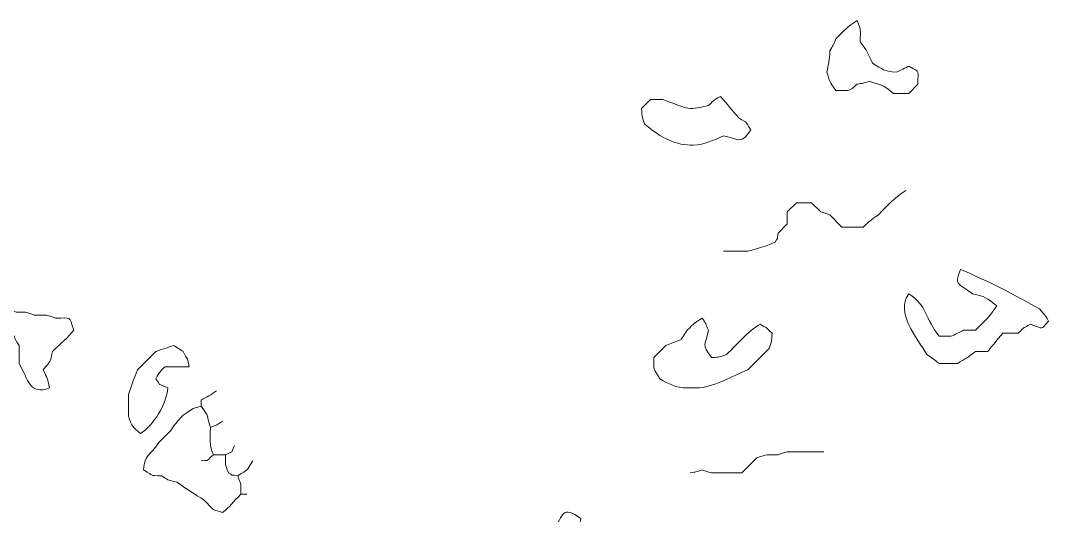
# Model space of a CAD drawing. Header units: centimetres. Extents: x -40.3 to 39, y -29.8 to 28.8.
# Drawn here: x -12.07 to -6.33, y -10.74 to -7.98 of the extents above; entities that cross this region are included whole.
import ezdxf

# ---------------------------------------------------------------- set-up
doc = ezdxf.new("R2010")
doc.units = ezdxf.units.CM
doc.header["$MEASUREMENT"] = 0
doc.layers.add('layer 1', color=7, linetype='Continuous')

msp = doc.modelspace()

# ---------------------------------------------------------------- linework, layer by layer
at = {"layer": 'layer 1', "color": 225, "lineweight": 0}
for points, knots in [([(-7.1126, -8.23089), (-7.12342, -8.23706), (-7.16867, -8.25861), (-7.18036, -8.26478), (-7.18036, -8.26478), (-7.25669, -8.25889), (-7.25319, -8.25149), (-7.31591, -8.21394), (-7.31591, -8.21394), (-7.33531, -8.16885), (-7.35102, -8.13666), (-7.38366, -8.09536), (-7.38366, -8.09536), (-7.38366, -8.02382), (-7.37646, -8.03895), (-7.4006, -7.97678), (-7.4006, -7.97678), (-7.45772, -8.0117), (-7.46948, -8.02871), (-7.51918, -8.07842), (-7.51918, -8.07842), (-7.53244, -8.11513), (-7.53417, -8.11412), (-7.55308, -8.14616), (-7.55308, -8.14616), (-7.55427, -8.19894), (-7.56099, -8.21704), (-7.57, -8.26474), (-7.57, -8.26474), (-7.54622, -8.33342), (-7.56268, -8.30715), (-7.51918, -8.3664), (-7.51918, -8.3664), (-7.51918, -8.3664), (-7.45144, -8.36637), (-7.45144, -8.36637), (-7.45144, -8.36637), (-7.40997, -8.34751), (-7.43496, -8.35965), (-7.40062, -8.3325), (-7.40062, -8.3325), (-7.36423, -8.32486), (-7.37149, -8.32838), (-7.33286, -8.31558), (-7.33286, -8.31558), (-7.25765, -8.34049), (-7.26371, -8.33088), (-7.19733, -8.38334), (-7.19733, -8.38334), (-7.19733, -8.38334), (-7.11262, -8.38332), (-7.11262, -8.38332), (-7.11262, -8.38332), (-7.11262, -8.38332), (-7.06183, -8.33252), (-7.06183, -8.33252), (-7.06183, -8.33252), (-7.06362, -8.24903), (-7.04311, -8.27212), (-7.1126, -8.23089)], [0, 0, 0, 0, 0.0625, 0.0625, 0.0625, 0.0625, 0.125, 0.125, 0.125, 0.125, 0.1875, 0.1875, 0.1875, 0.1875, 0.25, 0.25, 0.25, 0.25, 0.3125, 0.3125, 0.3125, 0.3125, 0.375, 0.375, 0.375, 0.375, 0.4375, 0.4375, 0.4375, 0.4375, 0.5, 0.5, 0.5, 0.5, 0.5625, 0.5625, 0.5625, 0.5625, 0.625, 0.625, 0.625, 0.625, 0.6875, 0.6875, 0.6875, 0.6875, 0.75, 0.75, 0.75, 0.75, 0.8125, 0.8125, 0.8125, 0.8125, 0.875, 0.875, 0.875, 0.875, 1, 1, 1, 1]), ([(-8.06142, -8.51889), (-8.10289, -8.47394), (-8.12157, -8.44528), (-8.16306, -8.40031), (-8.16306, -8.40031), (-8.20743, -8.4256), (-8.18931, -8.41286), (-8.23082, -8.45111), (-8.23082, -8.45111), (-8.26836, -8.45821), (-8.29182, -8.46805), (-8.33245, -8.46807), (-8.33245, -8.46807), (-8.3609, -8.46807), (-8.4502, -8.42923), (-8.48491, -8.41726), (-8.48491, -8.41726), (-8.48491, -8.41726), (-8.55267, -8.41723), (-8.55267, -8.41723), (-8.55267, -8.41723), (-8.55267, -8.41723), (-8.60349, -8.46807), (-8.60349, -8.46807), (-8.60349, -8.46807), (-8.59894, -8.52623), (-8.60409, -8.49861), (-8.58654, -8.55276), (-8.58654, -8.55276), (-8.51918, -8.61495), (-8.42453, -8.67134), (-8.33243, -8.67134), (-8.33243, -8.67134), (-8.33243, -8.67134), (-8.31551, -8.67136), (-8.31551, -8.67136), (-8.31551, -8.67136), (-8.25063, -8.67134), (-8.20147, -8.64272), (-8.14609, -8.62055), (-8.14609, -8.62055), (-8.05124, -8.63847), (-8.0499, -8.66953), (-7.99364, -8.58668), (-7.99364, -8.58668), (-8.03086, -8.5298), (-8.00307, -8.55767), (-8.06142, -8.51889)], [0, 0, 0, 0, 0.0769231, 0.0769231, 0.0769231, 0.0769231, 0.1538462, 0.1538462, 0.1538462, 0.1538462, 0.2307692, 0.2307692, 0.2307692, 0.2307692, 0.3076923, 0.3076923, 0.3076923, 0.3076923, 0.3846154, 0.3846154, 0.3846154, 0.3846154, 0.4615385, 0.4615385, 0.4615385, 0.4615385, 0.5384615, 0.5384615, 0.5384615, 0.5384615, 0.6153846, 0.6153846, 0.6153846, 0.6153846, 0.6923077, 0.6923077, 0.6923077, 0.6923077, 0.7692308, 0.7692308, 0.7692308, 0.7692308, 0.8461538, 0.8461538, 0.8461538, 0.8461538, 1, 1, 1, 1]), ([(-8.14605, -9.26429), (-8.14605, -9.26429), (-8.01052, -9.26429), (-8.01052, -9.26429), (-8.01052, -9.26429), (-7.94901, -9.24436), (-7.91926, -9.24195), (-7.85807, -9.21347), (-7.85807, -9.21347), (-7.83194, -9.1656), (-7.85472, -9.22767), (-7.8411, -9.16266), (-7.8411, -9.16266), (-7.8411, -9.16266), (-7.79028, -9.11186), (-7.79028, -9.11186), (-7.79028, -9.11186), (-7.79028, -9.11186), (-7.7903, -9.04412), (-7.7903, -9.04412), (-7.7903, -9.04412), (-7.7903, -9.04412), (-7.73946, -8.9933), (-7.73946, -8.9933), (-7.73946, -8.9933), (-7.73946, -8.9933), (-7.65477, -8.99328), (-7.65477, -8.99328), (-7.65477, -8.99328), (-7.65477, -8.99328), (-7.60396, -9.04412), (-7.60396, -9.04412), (-7.60396, -9.04412), (-7.60295, -9.04452), (-7.55598, -9.06), (-7.55314, -9.06102), (-7.55314, -9.06102), (-7.55314, -9.06102), (-7.48538, -9.12879), (-7.48538, -9.12879), (-7.48538, -9.12879), (-7.48538, -9.12879), (-7.36677, -9.12879), (-7.36677, -9.12879), (-7.36677, -9.12879), (-7.32697, -9.09214), (-7.32317, -9.08881), (-7.28208, -9.06104), (-7.28208, -9.06104), (-7.22623, -9.00519), (-7.19364, -8.96468), (-7.12961, -8.92552)], [0, 0, 0, 0, 0.0714286, 0.0714286, 0.0714286, 0.0714286, 0.1428571, 0.1428571, 0.1428571, 0.1428571, 0.2142857, 0.2142857, 0.2142857, 0.2142857, 0.2857143, 0.2857143, 0.2857143, 0.2857143, 0.3571429, 0.3571429, 0.3571429, 0.3571429, 0.4285714, 0.4285714, 0.4285714, 0.4285714, 0.5, 0.5, 0.5, 0.5, 0.5714286, 0.5714286, 0.5714286, 0.5714286, 0.6428571, 0.6428571, 0.6428571, 0.6428571, 0.7142857, 0.7142857, 0.7142857, 0.7142857, 0.7857143, 0.7857143, 0.7857143, 0.7857143, 0.8571429, 0.8571429, 0.8571429, 0.8571429, 1, 1, 1, 1]), ([(-6.38427, -9.58616), (-6.50136, -9.51605), (-6.69927, -9.41627), (-6.82473, -9.36593), (-6.82473, -9.36593), (-6.85971, -9.46141), (-6.83958, -9.43448), (-6.75696, -9.5015), (-6.75696, -9.5015), (-6.68335, -9.51701), (-6.68105, -9.52218), (-6.62146, -9.56924), (-6.62146, -9.56924), (-6.6612, -9.62806), (-6.68692, -9.65167), (-6.74004, -9.70479), (-6.74004, -9.70479), (-6.74004, -9.70479), (-6.80778, -9.70477), (-6.80778, -9.70477), (-6.80778, -9.70477), (-6.8186, -9.71093), (-6.86383, -9.73249), (-6.87554, -9.73866), (-6.87554, -9.73866), (-6.87554, -9.73866), (-6.94331, -9.73866), (-6.94331, -9.73866), (-6.94331, -9.73866), (-7.01959, -9.642), (-7.01218, -9.56435), (-7.11271, -9.5015), (-7.11271, -9.5015), (-7.18954, -9.60934), (-7.06876, -9.74395), (-7.01107, -9.84029), (-7.01107, -9.84029), (-6.97902, -9.86085), (-6.97402, -9.86635), (-6.94333, -9.89111), (-6.94333, -9.89111), (-6.94333, -9.89111), (-6.84169, -9.89111), (-6.84169, -9.89111), (-6.84169, -9.89111), (-6.7967, -9.86416), (-6.78379, -9.85788), (-6.74006, -9.82337), (-6.74006, -9.82337), (-6.74006, -9.82337), (-6.6723, -9.82335), (-6.6723, -9.82335), (-6.6723, -9.82335), (-6.64013, -9.78367), (-6.624, -9.76115), (-6.58763, -9.72171), (-6.58763, -9.72171), (-6.58763, -9.72171), (-6.50292, -9.72169), (-6.50292, -9.72169), (-6.50292, -9.72169), (-6.4632, -9.68202), (-6.47432, -9.6945), (-6.43516, -9.6709), (-6.43516, -9.6709), (-6.35546, -9.69672), (-6.37915, -9.70709), (-6.33352, -9.65395), (-6.33352, -9.65395), (-6.35917, -9.60889), (-6.34662, -9.62795), (-6.38427, -9.58616)], [0, 0, 0, 0, 0.0526316, 0.0526316, 0.0526316, 0.0526316, 0.1052632, 0.1052632, 0.1052632, 0.1052632, 0.1578947, 0.1578947, 0.1578947, 0.1578947, 0.2105263, 0.2105263, 0.2105263, 0.2105263, 0.2631579, 0.2631579, 0.2631579, 0.2631579, 0.3157895, 0.3157895, 0.3157895, 0.3157895, 0.3684211, 0.3684211, 0.3684211, 0.3684211, 0.4210526, 0.4210526, 0.4210526, 0.4210526, 0.4736842, 0.4736842, 0.4736842, 0.4736842, 0.5263158, 0.5263158, 0.5263158, 0.5263158, 0.5789474, 0.5789474, 0.5789474, 0.5789474, 0.6315789, 0.6315789, 0.6315789, 0.6315789, 0.6842105, 0.6842105, 0.6842105, 0.6842105, 0.7368421, 0.7368421, 0.7368421, 0.7368421, 0.7894737, 0.7894737, 0.7894737, 0.7894737, 0.8421053, 0.8421053, 0.8421053, 0.8421053, 0.8947368, 0.8947368, 0.8947368, 0.8947368, 1, 1, 1, 1]), ([(-12.11028, -9.72169), (-12.09707, -9.75842), (-12.0953, -9.75744), (-12.07641, -9.78946), (-12.07641, -9.78946), (-12.07641, -9.78946), (-12.07641, -9.89109), (-12.07641, -9.89109), (-12.07641, -9.89109), (-12.02215, -9.98163), (-12.01991, -10.068), (-11.90699, -10.02662), (-11.90699, -10.02662), (-11.91685, -9.97448), (-11.91958, -9.97076), (-11.94086, -9.92498), (-11.94086, -9.92498), (-11.89708, -9.86951), (-11.90462, -9.89252), (-11.89004, -9.82333), (-11.89004, -9.82333), (-11.84464, -9.77793), (-11.80209, -9.74538), (-11.77146, -9.70475), (-11.77146, -9.70475), (-11.7965, -9.61954), (-11.78358, -9.63892), (-11.87309, -9.637), (-11.87309, -9.637), (-11.8741, -9.6366), (-11.92107, -9.62108), (-11.92391, -9.62004), (-11.92391, -9.62004), (-11.92391, -9.62004), (-11.99165, -9.62006), (-11.99165, -9.62006), (-11.99165, -9.62006), (-11.99266, -9.61965), (-12.03966, -9.60413), (-12.04249, -9.60313), (-12.04249, -9.60313), (-12.04249, -9.60313), (-12.09331, -9.60311), (-12.09331, -9.60311), (-12.09331, -9.60311), (-12.09431, -9.6027), (-12.14129, -9.58721), (-12.14411, -9.58619), (-12.14411, -9.58619), (-12.19414, -9.59666), (-12.19516, -9.58719), (-12.21187, -9.58616), (-12.21187, -9.58616), (-12.19102, -9.6586), (-12.16914, -9.66148), (-12.11028, -9.72169)], [0, 0, 0, 0, 0.0666667, 0.0666667, 0.0666667, 0.0666667, 0.1333333, 0.1333333, 0.1333333, 0.1333333, 0.2, 0.2, 0.2, 0.2, 0.2666667, 0.2666667, 0.2666667, 0.2666667, 0.3333333, 0.3333333, 0.3333333, 0.3333333, 0.4, 0.4, 0.4, 0.4, 0.4666667, 0.4666667, 0.4666667, 0.4666667, 0.5333333, 0.5333333, 0.5333333, 0.5333333, 0.6, 0.6, 0.6, 0.6, 0.6666667, 0.6666667, 0.6666667, 0.6666667, 0.7333333, 0.7333333, 0.7333333, 0.7333333, 0.8, 0.8, 0.8, 0.8, 0.8666667, 0.8666667, 0.8666667, 0.8666667, 1, 1, 1, 1]), ([(-7.87493, -9.72171), (-7.91465, -9.68199), (-7.90291, -9.69452), (-7.94269, -9.67087), (-7.94269, -9.67087), (-8.01242, -9.71354), (-8.06731, -9.77857), (-8.12904, -9.84029), (-8.12904, -9.84029), (-8.17879, -9.85679), (-8.16022, -9.85312), (-8.21375, -9.85724), (-8.21375, -9.85724), (-8.27203, -9.77545), (-8.2486, -9.79959), (-8.23067, -9.70477), (-8.23067, -9.70477), (-8.24392, -9.66804), (-8.24565, -9.66904), (-8.26456, -9.637), (-8.26456, -9.637), (-8.31265, -9.66601), (-8.30563, -9.66208), (-8.34925, -9.70479), (-8.34925, -9.70479), (-8.35025, -9.70679), (-8.38129, -9.75272), (-8.38312, -9.75558), (-8.38312, -9.75558), (-8.41753, -9.77193), (-8.43159, -9.77693), (-8.46783, -9.78948), (-8.46783, -9.78948), (-8.46783, -9.78948), (-8.53558, -9.85722), (-8.53558, -9.85722), (-8.53558, -9.85722), (-8.53378, -9.94216), (-8.54285, -9.90449), (-8.5017, -9.97582), (-8.5017, -9.97582), (-8.45242, -10.00427), (-8.41063, -10.02664), (-8.34923, -10.02664), (-8.34923, -10.02664), (-8.34923, -10.02664), (-8.29841, -10.02664), (-8.29841, -10.02664), (-8.29841, -10.02664), (-8.20642, -10.02662), (-8.0929, -9.95806), (-8.01043, -9.925), (-8.01043, -9.925), (-8.01043, -9.925), (-7.89183, -9.80642), (-7.89183, -9.80642), (-7.89183, -9.80642), (-7.87535, -9.75667), (-7.879, -9.77524), (-7.87493, -9.72171)], [0, 0, 0, 0, 0.0625, 0.0625, 0.0625, 0.0625, 0.125, 0.125, 0.125, 0.125, 0.1875, 0.1875, 0.1875, 0.1875, 0.25, 0.25, 0.25, 0.25, 0.3125, 0.3125, 0.3125, 0.3125, 0.375, 0.375, 0.375, 0.375, 0.4375, 0.4375, 0.4375, 0.4375, 0.5, 0.5, 0.5, 0.5, 0.5625, 0.5625, 0.5625, 0.5625, 0.625, 0.625, 0.625, 0.625, 0.6875, 0.6875, 0.6875, 0.6875, 0.75, 0.75, 0.75, 0.75, 0.8125, 0.8125, 0.8125, 0.8125, 0.875, 0.875, 0.875, 0.875, 1, 1, 1, 1]), ([(-11.16161, -9.82335), (-11.16361, -9.82234), (-11.20954, -9.79129), (-11.21243, -9.78948), (-11.21243, -9.78948), (-11.24634, -9.80119), (-11.28015, -9.81161), (-11.31406, -9.82335), (-11.31406, -9.82335), (-11.31406, -9.82335), (-11.41569, -9.92498), (-11.41569, -9.92498), (-11.41569, -9.92498), (-11.42769, -9.95969), (-11.46651, -10.04903), (-11.46651, -10.07748), (-11.46651, -10.07748), (-11.46651, -10.07748), (-11.46651, -10.16219), (-11.46651, -10.16219), (-11.46651, -10.16219), (-11.46651, -10.22203), (-11.43522, -10.25247), (-11.39875, -10.28075), (-11.39875, -10.28075), (-11.32539, -10.23217), (-11.25342, -10.11965), (-11.24627, -10.02664), (-11.24627, -10.02664), (-11.31991, -9.99164), (-11.27297, -10.02523), (-11.31404, -9.97584), (-11.31404, -9.97584), (-11.28879, -9.93145), (-11.30147, -9.94959), (-11.26322, -9.90808), (-11.26322, -9.90808), (-11.26322, -9.90808), (-11.12767, -9.90808), (-11.12767, -9.90808), (-11.12767, -9.90808), (-11.13992, -9.84467), (-11.13732, -9.87406), (-11.16161, -9.82335)], [0, 0, 0, 0, 0.0833333, 0.0833333, 0.0833333, 0.0833333, 0.1666667, 0.1666667, 0.1666667, 0.1666667, 0.25, 0.25, 0.25, 0.25, 0.3333333, 0.3333333, 0.3333333, 0.3333333, 0.4166667, 0.4166667, 0.4166667, 0.4166667, 0.5, 0.5, 0.5, 0.5, 0.5833333, 0.5833333, 0.5833333, 0.5833333, 0.6666667, 0.6666667, 0.6666667, 0.6666667, 0.75, 0.75, 0.75, 0.75, 0.8333333, 0.8333333, 0.8333333, 0.8333333, 1, 1, 1, 1]), ([(-10.97513, -10.04359), (-11.00589, -10.06414), (-11.02783, -10.07758), (-11.05984, -10.09438), (-11.05984, -10.09438), (-11.05984, -10.09438), (-11.05984, -10.12825), (-11.05984, -10.12825), (-11.05984, -10.12825), (-11.12078, -10.14447), (-11.10836, -10.14437), (-11.16148, -10.17909), (-11.16148, -10.17909), (-11.19815, -10.21892), (-11.20148, -10.2227), (-11.22922, -10.26378), (-11.22922, -10.26378), (-11.22922, -10.26378), (-11.29701, -10.33154), (-11.29701, -10.33154), (-11.29701, -10.33154), (-11.34891, -10.40836), (-11.37282, -10.39395), (-11.3817, -10.484), (-11.3817, -10.484), (-11.3159, -10.52197), (-11.35504, -10.51215), (-11.28004, -10.51791), (-11.28004, -10.51791), (-11.22909, -10.54794), (-11.25127, -10.54), (-11.19535, -10.55176), (-11.19535, -10.55176), (-11.14441, -10.59199), (-11.09658, -10.61831), (-11.04288, -10.65339), (-11.04288, -10.65339), (-10.98263, -10.71234), (-11.01364, -10.70033), (-10.94124, -10.72118), (-10.94124, -10.72118), (-10.90116, -10.69094), (-10.88281, -10.6637), (-10.83961, -10.61952)], [0, 0, 0, 0, 0.0833333, 0.0833333, 0.0833333, 0.0833333, 0.1666667, 0.1666667, 0.1666667, 0.1666667, 0.25, 0.25, 0.25, 0.25, 0.3333333, 0.3333333, 0.3333333, 0.3333333, 0.4166667, 0.4166667, 0.4166667, 0.4166667, 0.5, 0.5, 0.5, 0.5, 0.5833333, 0.5833333, 0.5833333, 0.5833333, 0.6666667, 0.6666667, 0.6666667, 0.6666667, 0.75, 0.75, 0.75, 0.75, 0.8333333, 0.8333333, 0.8333333, 0.8333333, 1, 1, 1, 1]), ([(-11.05997, -10.12827), (-11.01178, -10.19593), (-11.03421, -10.16955), (-11.00916, -10.24688), (-11.00916, -10.24688), (-10.97375, -10.23401), (-10.97287, -10.23302), (-10.94139, -10.21298)], [0, 0, 0, 0, 0.3333333, 0.3333333, 0.3333333, 0.3333333, 1, 1, 1, 1]), ([(-10.87348, -10.34851), (-10.89892, -10.39749), (-10.87527, -10.37393), (-10.9243, -10.39933), (-10.9243, -10.39933), (-10.9243, -10.46895), (-10.92987, -10.44302), (-10.90737, -10.50096), (-10.90737, -10.50096), (-10.85948, -10.52707), (-10.92152, -10.50431), (-10.85655, -10.51791), (-10.85655, -10.51791), (-10.79506, -10.47636), (-10.81233, -10.49793), (-10.77186, -10.4332)], [0, 0, 0, 0, 0.2, 0.2, 0.2, 0.2, 0.4, 0.4, 0.4, 0.4, 0.6, 0.6, 0.6, 0.6, 1, 1, 1, 1]), ([(-11.05997, -10.4332), (-10.99761, -10.42347), (-11.05374, -10.45128), (-10.99221, -10.39935), (-10.99221, -10.39935), (-10.99221, -10.39935), (-10.92445, -10.39933), (-10.92445, -10.39933)], [0, 0, 0, 0, 0.3333333, 0.3333333, 0.3333333, 0.3333333, 1, 1, 1, 1]), ([(-8.33235, -10.50099), (-8.29641, -10.49345), (-8.30439, -10.49836), (-8.26461, -10.48406), (-8.26461, -10.48406), (-8.2636, -10.48447), (-8.21661, -10.49996), (-8.21379, -10.50099), (-8.21379, -10.50099), (-8.21379, -10.50099), (-8.04439, -10.50099), (-8.04439, -10.50099), (-8.04439, -10.50099), (-8.04439, -10.50099), (-7.95968, -10.41632), (-7.95968, -10.41632), (-7.95968, -10.41632), (-7.89689, -10.39596), (-7.91119, -10.39935), (-7.84108, -10.39935), (-7.84108, -10.39935), (-7.84007, -10.39894), (-7.7931, -10.38343), (-7.79026, -10.38243), (-7.79026, -10.38243), (-7.79026, -10.38243), (-7.58697, -10.3824), (-7.58697, -10.3824)], [0, 0, 0, 0, 0.125, 0.125, 0.125, 0.125, 0.25, 0.25, 0.25, 0.25, 0.375, 0.375, 0.375, 0.375, 0.5, 0.5, 0.5, 0.5, 0.625, 0.625, 0.625, 0.625, 0.75, 0.75, 0.75, 0.75, 1, 1, 1, 1]), ([(-10.85668, -10.51793), (-10.83416, -10.5759), (-10.83974, -10.54995), (-10.83974, -10.61957), (-10.83974, -10.61957), (-10.83974, -10.61957), (-10.80586, -10.61959), (-10.80586, -10.61959)], [0, 0, 0, 0, 0.3333333, 0.3333333, 0.3333333, 0.3333333, 1, 1, 1, 1]), ([(-8.94222, -10.75509), (-9.04546, -10.68157), (-9.03965, -10.73096), (-9.0947, -10.82286), (-9.0947, -10.82286), (-9.0947, -10.82286), (-9.14551, -10.87368), (-9.14551, -10.87368), (-9.14551, -10.87368), (-9.14551, -10.87368), (-9.33188, -10.8737), (-9.33188, -10.8737), (-9.33188, -10.8737), (-9.33188, -10.8737), (-9.39964, -10.94142), (-9.39964, -10.94142), (-9.39964, -10.94142), (-9.39823, -11.00805), (-9.40208, -10.98327), (-9.3827, -11.04305), (-9.3827, -11.04305), (-9.3827, -11.04305), (-9.31493, -11.11084), (-9.31493, -11.11084), (-9.31493, -11.11084), (-9.2568, -11.10627), (-9.28439, -11.11144), (-9.23027, -11.09387), (-9.23027, -11.09387), (-9.14159, -11.00523), (-8.95428, -10.87715), (-8.94222, -10.75509)], [0, 0, 0, 0, 0.1111111, 0.1111111, 0.1111111, 0.1111111, 0.2222222, 0.2222222, 0.2222222, 0.2222222, 0.3333333, 0.3333333, 0.3333333, 0.3333333, 0.4444444, 0.4444444, 0.4444444, 0.4444444, 0.5555556, 0.5555556, 0.5555556, 0.5555556, 0.6666667, 0.6666667, 0.6666667, 0.6666667, 0.7777778, 0.7777778, 0.7777778, 0.7777778, 1, 1, 1, 1])]:
    msp.add_open_spline(points, degree=3, knots=knots, dxfattribs=at)
msp.add_open_spline([(-10.99212, -10.39935), (-11.01803, -10.33261), (-11.00907, -10.32198), (-11.00907, -10.24688)], degree=3, dxfattribs=at)

doc.saveas('drawing.dxf')
